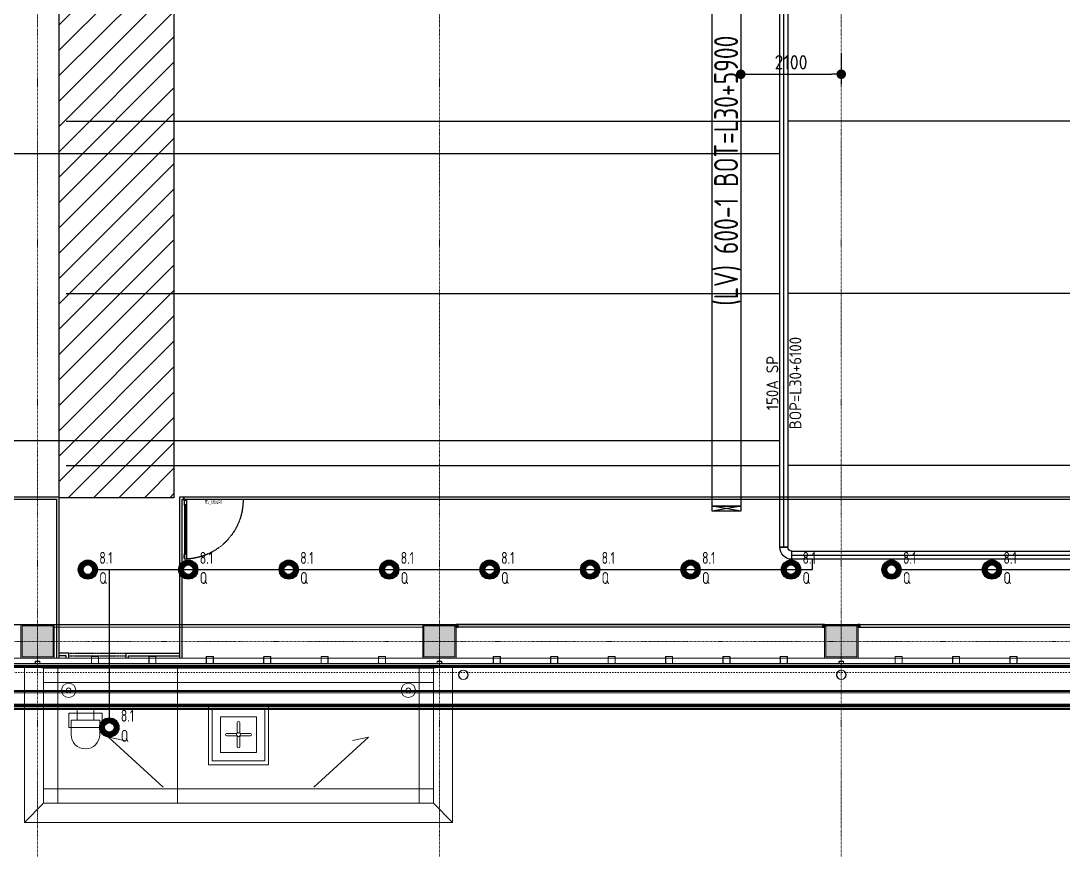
# Model space of a CAD drawing. Extents: x -32000 to 416743, y -254124 to 144214.
# Drawn here: x 176050 to 197838, y -4366 to 12975 of the extents above; entities that cross this region are included whole.
import ezdxf
from ezdxf.enums import TextEntityAlignment as Align

# ---------------------------------------------------------------- set-up
doc = ezdxf.new("R2010")
doc.units = 0
doc.header["$LTSCALE"] = 10
for name, pattern in [('CADRA_SOLID', [0]), ('H12PL4$0$JJP_三點線', [0.9, 0.3, -0.15, 0, -0.15, 0, -0.15, 0, -0.15]), ('H12PL4$0$JJP_虛線(退縮線、投影線、地下室範圍、非屬本工程、圖面分區)', [0.45, 0.3, -0.15]), ('X-F2-L30-FS-PIPE$0$CENTER2', [1.125, 0.75, -0.125, 0.125, -0.125]), ('XFDP30$0$HIDDEN', [0.3, 0.2, -0.1]), ('XFDP30$0$HIDDEN2', [0.1875, 0.125, -0.0625]), ('XFM7P40ICA$0$H12PL4$0$DOTK1', [0.01, 0.005, -0.005]), ('XFM7P40ICA$0$H12PL4$0$JJP_三點線', [0.9, 0.3, -0.15, 0, -0.15, 0, -0.15, 0, -0.15]), ('XFM7P40ICA$0$H12PL4$0$JJP_虛線(退縮線、投影線、地下室範圍、非屬本工程、圖面分區)', [0.45, 0.3, -0.15]), ('XFM7P40ICA$0$H12PL4$0$TAI_虛線', [5.644, 2.822, -2.822])]:
    doc.linetypes.add(name, pattern=pattern)
for name, color, linetype in [('02_Solid', 1, 'Continuous'), ('1', 1, 'CADRA_SOLID'), ('H12PL4$0$A-OBJE-MEP', 252, 'Continuous'), ('H12PL4$0$A-WALL-EX', 252, 'Continuous'), ('H12PL4$0$S-COL', 252, 'Continuous'), ('H12PL4$0$S-GRID', 252, 'Continuous'), ('X-F2-L30-E-CT-LV-50K$0$E-CBL-DIM', 250, 'Continuous'), ('X-F2-L30-E-CT-LV-50K$0$E-CBL-EQPM', 230, 'Continuous'), ('X-F2-L30-E-CT-LV-50K$0$E-CBL-TXT', 250, 'Continuous'), ('X-F2-L30-FS-PIPE$0$F-SK-CEN', 1, 'X-F2-L30-FS-PIPE$0$CENTER2'), ('X-F2-L30-FS-PIPE$0$F-SK-LINE3', 100, 'Continuous'), ('X-F2-L30-FS-PIPE$0$F-SK-LINE4', 140, 'Continuous'), ('X-F2-L30-FS-PIPE$0$F-SK-TXT', 250, 'Continuous'), ('X-F2-L30-FS-PIPE$0$F-SK-UP-QR-T68-K8.1', 40, 'Continuous'), ('XFDP30$0$A-Door (50K)', 2, 'Continuous'), ('XFDP30$0$A-Partition-Col (50K)', 1, 'Continuous'), ('XFDP30$0$A-W-P1S (50K)', 2, 'Continuous'), ('XFDP30$0$A-W-R1 (Rockwool) (50K)', 2, 'Continuous'), ('XFM7P40ICA$0$H12PL4$0$A-CLNG', 252, 'Continuous'), ('XFM7P40ICA$0$H12PL4$0$A-OBJE-MEP', 252, 'Continuous'), ('XFM7P40ICA$0$H12PL4$0$A-ROOF', 252, 'Continuous'), ('XFM7P40ICA$0$H12PL4$0$A-WALL-EX', 252, 'Continuous'), ('XFM7P40ICA$0$H12PL4$0$Hattch', 252, 'Continuous'), ('XFM7P40ICA$0$H12PL4$0$L40_19_DRAN', 252, 'Continuous'), ('XFM7P40ICA$0$H12PL4$0$L40_19_HYOKI', 252, 'Continuous'), ('XFM7P40ICA$0$H12PL4$0$L40_19_MEJI', 252, 'Continuous'), ('XFM7P40ICA$0$H12PL4$0$L40_19_SIAGE1', 252, 'Continuous'), ('XFM7P40ICA$0$H12PL4$0$L40_19_SIAGE3', 252, 'Continuous'), ('XFM7P40ICA$0$H12PL4$0$L40_19_STEEL2', 252, 'Continuous'), ('XFM7P40ICA$0$H12PL4$0$L40_19_STEEL3', 252, 'Continuous'), ('XFM7P40ICA$0$H12PL4$0$L40_19_SUGATA2', 252, 'Continuous'), ('XFM7P40ICA$0$H12PL4$0$L40_19_SUGATA3', 252, 'Continuous'), ('XFM7P40ICA$0$H12PL4$0$L40_19_SUGATAD', 252, 'Continuous'), ('XFM7P40ICA$0$H12PL4$0$S-COL', 252, 'Continuous'), ('XFM7P40ICA$0$H12PL4$0$S-GRID', 252, 'Continuous')]:
    doc.layers.add(name, color=color, linetype=linetype)
doc.layers.add('XFDP30$0$A-Area (50K)', color=7, linetype='Continuous', plot=False)
doc.styles.add('X-F2-L30-E-CT-LV-50K$0$AA-TXT', font='isocp.shx', dxfattribs={"bigfont": 'chineset.shx'})
doc.styles.add('X-F2-L30-FS-PIPE$0$aa-txt', font='isocp.shx', dxfattribs={"bigfont": 'chineset.shx'})
doc.styles.add('XFDP30$0$AA-TXT', font='isocp.shx', dxfattribs={"width": 0.8, "bigfont": 'china.shx'})
doc.dimstyles.new('X-F2-L30-E-CT-LV-50K$0$2000-dim', dxfattribs={"dimscale": 2000, "dimtxt": 0.15, "dimasz": 0.1, "dimexe": 0.1, "dimexo": 0.1, "dimgap": 0.05, "dimtad": 1, "dimdec": 0, "dimzin": 0, "dimdsep": 46, "dimtxsty": 'X-F2-L30-E-CT-LV-50K$0$AA-TXT', "dimblk": 'X-F2-L30-E-CT-LV-50K$0$_Dot', "dimcen": 2, "dimclrd": 256, "dimclre": 256, "dimclrt": 3, "dimadec": 0, "dimazin": 0, "dimtfac": 1, "dimtdec": 0, "dimtix": 1, "dimtmove": 2, "dimatfit": 3, "dimfxl": 0.1, "dimtvp": 1, "dimtolj": 1, "dimtzin": 0, "dimarcsym": 0})

# ---------------------------------------------------------------- blocks, each defined once
blk = doc.blocks.new('H12PL4')
at = {"layer": 'H12PL4$0$A-OBJE-MEP', "lineweight": 0, "flags": 128}
for points in [[(185395, -700, 1), (185205, -700, 1)], [(193295, -700, 1), (193105, -700, 1)]]:
    blk.add_lwpolyline(points, format="xyb", close=True, dxfattribs=at)
at = {"layer": 'H12PL4$0$A-OBJE-MEP', "lineweight": 0}
for centre in [(185300, -700), (193200, -700)]:
    blk.add_circle(centre, 100, dxfattribs=at)
at = {"layer": 'H12PL4$0$A-WALL-EX', "lineweight": 0}
blk.add_line((243100, -465), (151700, -465), dxfattribs=at)
at = {"layer": 'H12PL4$0$A-WALL-EX', "linetype": 'H12PL4$0$JJP_虛線(退縮線、投影線、地下室範圍、非屬本工程、圖面分區)', "lineweight": 0}
for p, q in [((151700, -550), (243100, -550)), ((151700, -1050), (243100, -1050)), ((151700, -1330), (243100, -1330)), ((151700, -1345), (243100, -1345)), ((151700, -1365), (243100, -1365))]:
    blk.add_line(p, q, dxfattribs=at)
at = {"layer": 'H12PL4$0$A-WALL-EX', "lineweight": 0, "flags": 128}
for points in [[(243100, -350), (151700, -350)], [(151700, -500), (176150, -500)], [(151700, -500), (243100, -500)], [(151700, -500), (243100, -500)], [(185050, -500), (243100, -500)], [(151700, -1400), (243100, -1400)]]:
    blk.add_lwpolyline(points, dxfattribs=at)
at = {"layer": 'H12PL4$0$A-WALL-EX', "linetype": 'H12PL4$0$JJP_虛線(退縮線、投影線、地下室範圍、非屬本工程、圖面分區)', "lineweight": 0, "flags": 128}
for points in [[(243100, -520), (151682.5, -520)], [(243100, -525), (151700, -525)], [(151700, -1075), (243100, -1075)], [(151682.5, -1345), (243100, -1345)], [(243100, -1315), (151700, -1315)], [(243100, -1365), (151700, -1365)], [(151700, -1400), (243100, -1400)], [(151700, -1415), (243100, -1415)]]:
    blk.add_lwpolyline(points, dxfattribs=at)
at = {"layer": 'H12PL4$0$S-COL', "lineweight": 0, "flags": 128}
for points in [[(176750, -350), (176750, 350), (176050, 350), (176050, -350)], [(185150, -350), (185150, 350), (184450, 350), (184450, -350)], [(193550, -350), (193550, 350), (192850, 350), (192850, -350)]]:
    blk.add_lwpolyline(points, dxfattribs=at)
at = {"layer": 'H12PL4$0$S-GRID', "linetype": 'H12PL4$0$JJP_三點線', "lineweight": 0}
for p, q in [((176400, 128250), (176400, -28000)), ((184800, 128250), (184800, -28000)), ((193200, 128250), (193200, -28000)), ((-29000, 0), (289600, 0))]:
    blk.add_line(p, q, dxfattribs=at)
blk = doc.blocks.new('XFDP30$0$TP1-50-Partition_Col-side')
blk.add_lwpolyline([(-2.5, -4), (-2.5, -3.9), (-2.6, -3.9), (-2.5, -3), (-2.5, -0.3), (-2.4, -0.2), (-0.7, -0.2), (-0.5, -0.2), (-0.1, -0.2), (0, -0.2), (0, -0.2), (0.5, -0.2), (0.6, -0.2), (2.4, -0.2), (2.5, -0.3), (2.5, -3), (2.6, -3.9), (2.5, -3.9), (2.5, -4), (2.7, -4), (2.7, 0), (-2.7, 0), (-2.7, -4)], close=True)
for points in [[(-1.6, -2.1), (-2.3, -2.1, 0.414213), (-2.4, -2.2), (-2.4, -3.6), (-2.5, -3.6), (-2.5, -2.2, -0.414213), (-2.3, -2), (-1.6, -2), (-1.6, -2.1)], [(1.6, -2.1), (2.3, -2.1, -0.414213), (2.4, -2.2), (2.4, -3.6), (2.5, -3.6), (2.5, -2.2, 0.414213), (2.3, -2), (1.6, -2), (1.6, -2.1)]]:
    blk.add_lwpolyline(points, format="xyb")
blk.add_lwpolyline([(2.2, -3.6), (-2.2, -3.6, -0.414214), (-2.3, -3.5), (-2.3, -2.6, -0.414214), (-2.2, -2.5), (-1.3, -2.5, 0.414214), (-1.1, -2.3), (-1.1, -2.2, 0.414214), (-1.3, -2.1), (-1.9, -2.1), (-1.9, -2.1), (-1.3, -2.1, -0.414214), (-1.2, -2.2), (-1.2, -2.3, -0.414214), (-1.3, -2.4), (-2.2, -2.4, 0.414214), (-2.4, -2.6), (-2.4, -3.5, 0.414214), (-2.2, -3.6), (2.2, -3.6, 0.414214), (2.4, -3.5), (2.4, -2.6, 0.414214), (2.2, -2.4), (1.3, -2.4, -0.414214), (1.2, -2.3), (1.2, -2.2, -0.414214), (1.3, -2.1), (1.9, -2.1), (1.9, -2.1), (1.3, -2.1, 0.414214), (1.1, -2.2), (1.1, -2.3, 0.414214), (1.3, -2.5), (2.2, -2.5, -0.414214), (2.3, -2.6), (2.3, -3.5, -0.414214)], format="xyb", close=True)
blk = doc.blocks.new('XFDP30$0$GAD2205')
blk.add_lwpolyline([(0, 1), (0, 1), (-18, 1, -0.414214), (-18, 2), (-18, 3, -0.414214), (-18, 3), (-14, 3, 0.414214), (-13, 4), (-13, 4, 0.414214), (-14, 4), (-18, 4, -0.414214), (-18, 5), (-18, 12, -0.414214), (-18, 12), (-18, 12, 0.414214), (-18, 12), (-18, 14, 0.72636), (-19, 14), (-19, 13, 0.158507), (-19, 13), (-19, 0, 0.414214), (-19, 0), (19, 0, 0.414214), (19, 0), (19, 13, 0.158507), (19, 13), (19, 14, 0.72636), (18, 14), (18, 12, 0.414214), (18, 12, -0.414214), (18, 12), (18, 5, -0.414214), (18, 4), (14, 4, 0.414214), (13, 4), (13, 4, 0.414214), (14, 3), (18, 3, -0.414214), (18, 3), (18, 2, -0.414214), (18, 1), (0, 1)], format="xyb", close=True)
blk = doc.blocks.new('XFDP30$0$Door-S130a')
for p, q in [((8.8, 120.4), (8.8, 125.3)), ((8.8, 125.3), (9.6, 125.3)), ((9.6, 120.4), (8.8, 120.4)), ((9.6, 125.3), (9.6, 120.4))]:
    blk.add_line(p, q)
blk.add_lwpolyline([(4.8, 120.4), (4.8, 125.3), (4, 125.3), (4, 120.4)], close=True)
at = {"ltscale": 5}
for points in [[(8.8, 117.8), (8.8, 127.9), (4.8, 127.9), (4.8, 117.8)], [(5, 117.5), (5, 14.8), (5, 14.8), (5, 117.5)], [(8.6, 14.8), (8.5, 14.8), (8.5, 117.5), (8.6, 117.5)], [(8.8, 4.3), (8.8, 14.4), (4.8, 14.4), (4.8, 4.3)]]:
    blk.add_lwpolyline(points, close=True, dxfattribs=at)
blk.add_lwpolyline([(4.8, 117.9), (4.8, 116.7, 0.158507), (4.9, 116.7), (4.9, 116.5, 0.72636), (5, 116.6), (5, 116.7, 0.414214), (5, 116.7, -0.414214), (4.9, 116.8), (4.9, 117.5, -0.414214), (5, 117.5), (5.4, 117.5, 0.414214), (5.4, 117.5), (5.4, 117.6, 0.414214), (5.4, 117.6), (5, 117.6, -0.414214), (4.9, 117.6), (4.9, 117.8, -0.414214), (5, 117.8), (6.8, 117.8), (6.8, 117.8), (6.8, 117.8), (8.6, 117.8, -0.414214), (8.6, 117.8), (8.6, 117.6, -0.414214), (8.6, 117.6), (8.2, 117.6, 0.414214), (8.1, 117.6), (8.1, 117.5, 0.414214), (8.2, 117.5), (8.6, 117.5, -0.414214), (8.6, 117.5), (8.6, 116.8, -0.414214), (8.6, 116.7), (8.6, 116.7, 0.414214), (8.6, 116.7), (8.6, 116.6, 0.72636), (8.6, 116.5), (8.7, 116.7, 0.158507), (8.7, 116.7), (8.7, 117.9, 0.414214), (8.7, 117.9), (4.9, 117.9, 0.414214)], format="xyb", close=True, dxfattribs=at)
at = {"ltscale": 500}
for points in [[(3.2, -0.6), (3.2, 3.9), (3, 3.9), (3, -0.6)], [(8.5, 4.8), (4, 4.8), (4, 4.6), (8.5, 4.6)]]:
    blk.add_lwpolyline(points, close=True, dxfattribs=at)
at = {"linetype": 'XFDP30$0$HIDDEN', "ltscale": 0.1}
blk.add_arc((3.4, 4.4), 123.6, 0, 86.7594, dxfattribs=at)
at = {"ltscale": 500, "extrusion": (0, 0, -1)}
blk.add_ellipse((3.4, 4.4), major_axis=(-0.495, 0.495), ratio=1, start_param=5.497787, end_param=11.780972, dxfattribs=at)
at = {"ltscale": 5, "xscale": 0.1000000000058208, "yscale": 0.1000000000058208, "zscale": 0.1000000000058208}
blk.add_blockref('XFDP30$0$GAD2205', (6.8, 14.3), dxfattribs=at)
at = {"color": 9, "style": 'XFDP30$0$AA-TXT', "width": 0.45}
blk.add_attdef('130X240', text='', height=10, dxfattribs=at).set_placement((65, 10), align=Align.MIDDLE_CENTER)
blk = doc.blocks.new('XFDP30')
at = {"layer": 'XFDP30$0$A-Area (50K)'}
blk.add_lwpolyline([(175950, 89650), (174600, 89650), (174600, 350), (243151, 350), (243151, 37225), (239940, 37225), (239940, 44550), (235500, 44550), (235500, 50025), (243150, 50025), (243151, 89650), (185250, 89650), (185250, 86290), (175950, 86290)], close=True, dxfattribs=at)
at = {"layer": 'XFDP30$0$A-W-P1S (50K)'}
for p, q in [((174575, 3025, 0), (176850, 3025, 0)), ((174625, 2975, 0), (176800, 2975, 0)), ((176800, -350), (176800, 2975, 0)), ((176850, -350), (176850, 3025, 0)), ((179375, -350, 0), (179375, 3025, 0)), ((179375, 3025, 0), (216600, 3025, 0)), ((179425, -350, 0), (179425, 2975, 0)), ((179425, 2975, 0), (216600, 2975, 0)), ((177050, -250), (176850, -250)), ((177000, -300), (176850, -300)), ((177000, -350), (177000, -300)), ((177050, -350), (177050, -250)), ((178250, -350), (178250, -250)), ((178250, -250), (179375, -250)), ((178300, -350), (178300, -300)), ((178300, -300), (179375, -300))]:
    blk.add_line(p, q, dxfattribs=at)
at = {"layer": 'XFDP30$0$A-W-P1S (50K)', "linetype": 'XFDP30$0$HIDDEN2'}
for p, q in [((177050, -250), (178250, -250)), ((177050, -300), (178250, -300))]:
    blk.add_line(p, q, dxfattribs=at)
at = {"layer": 'XFDP30$0$A-W-R1 (Rockwool) (50K)'}
for p, q in [((192850, 350, 0), (185150, 350)), ((192850, 300), (185150, 300, 0)), ((193550, 350, 0), (201250, 350)), ((193550, 300), (201250, 300, 0))]:
    blk.add_line(p, q, dxfattribs=at)
at = {"layer": 'XFDP30$0$A-Door (50K)'}
ref = blk.add_blockref('XFDP30$0$Door-S130a', (179425, 3000, 0), dxfattribs=dict(at, xscale=-10, yscale=10, zscale=10, rotation=180))
ref.add_attrib('130X240', 'MS_130x240', dxfattribs={"layer": '0', "color": 9, "height": 100, "style": 'XFDP30$0$AA-TXT', "width": 0.45}).set_placement((180075, 2925, 0), align=Align.MIDDLE_CENTER)
at = {"layer": 'XFDP30$0$A-Partition-Col (50K)', "yscale": 10, "zscale": 10}
for p, xscale, rotation in [((185150, 325, 0), -10, 90), ((192850, 325, 0), 10, 270), ((193550, 325, 0), -10, 90)]:
    blk.add_blockref('XFDP30$0$TP1-50-Partition_Col-side', p, dxfattribs=dict(at, xscale=xscale, rotation=rotation))
blk = doc.blocks.new('X-F2-L30-E-CT-LV-50K$0$_Dot')
at = {"color": 0, "linetype": 'ByBlock', "lineweight": -2}
blk.add_line((-0.5, 0), (-1, 0), dxfattribs=at)
at = {"color": 0, "linetype": 'ByBlock', "const_width": 0.5}
blk.add_lwpolyline([(-0.25, 0, 1), (0.25, 0, 1)], format="xyb", close=True, dxfattribs=at)
blk = doc.blocks.new('*D1074')
at = {"layer": 'DEFPOINTS', "color": 0, "transparency": 16777216}
for p in [(191100, 12542), (193200, 12489, 0), (193200, 11858)]:
    blk.add_point(p, dxfattribs=at)
at = {"layer": 'X-F2-L30-E-CT-LV-50K$0$E-CBL-DIM', "lineweight": -2, "transparency": 16777216}
for p, q in [((191100, 12342), (191100, 11658)), ((193200, 12289), (193200, 11658)), ((191300, 11858), (193000, 11858))]:
    blk.add_line(p, q, dxfattribs=at)
at = {"layer": 'X-F2-L30-E-CT-LV-50K$0$E-CBL-DIM', "lineweight": -2, "transparency": 16777216, "xscale": 200, "yscale": 200, "zscale": 200, "rotation": 180}
blk.add_blockref('X-F2-L30-E-CT-LV-50K$0$_Dot', (191100, 11858), dxfattribs=at)
at = {"layer": 'X-F2-L30-E-CT-LV-50K$0$E-CBL-DIM', "lineweight": -2, "transparency": 16777216, "xscale": 200, "yscale": 200, "zscale": 200}
blk.add_blockref('X-F2-L30-E-CT-LV-50K$0$_Dot', (193200, 11858), dxfattribs=at)
at = {"layer": 'X-F2-L30-E-CT-LV-50K$0$E-CBL-DIM', "transparency": 16777216, "insert": (192150, 12108), "char_height": 300, "attachment_point": 5, "style": 'X-F2-L30-E-CT-LV-50K$0$AA-TXT'}
blk.add_mtext('\\A1;2100', dxfattribs=at)
blk = doc.blocks.new('XFM7P40ICA$0$H12PL4')
at = {"layer": 'XFM7P40ICA$0$H12PL4$0$Hattch', "linetype": 'Continuous', "lineweight": 0}
for points in [[(176050, -350), (176750, -350), (176750, 350), (176050, 350)], [(184450, -350), (185150, -350), (185150, 350), (184450, 350)], [(192850, -350), (193550, -350), (193550, 350), (192850, 350)]]:
    blk.add_hatch(color=256, dxfattribs=at).paths.add_polyline_path(points)
at = {"layer": 'XFM7P40ICA$0$H12PL4$0$A-CLNG', "lineweight": 0, "flags": 128}
for points in [[(176125, -3785), (176125, -500)], [(176125, -500), (185075, -500)], [(185075, -500), (185075, -3785)], [(185075, -3785), (176125, -3785)]]:
    blk.add_lwpolyline(points, dxfattribs=at)
at = {"layer": 'XFM7P40ICA$0$H12PL4$0$A-OBJE-MEP', "lineweight": 0, "flags": 128}
for points in [[(185395, -700, 1), (185205, -700, 1)], [(193295, -700, 1), (193105, -700, 1)]]:
    blk.add_lwpolyline(points, format="xyb", close=True, dxfattribs=at)
at = {"layer": 'XFM7P40ICA$0$H12PL4$0$A-OBJE-MEP', "lineweight": 0}
for centre in [(185300, -700), (193200, -700)]:
    blk.add_circle(centre, 100, dxfattribs=at)
at = {"layer": 'XFM7P40ICA$0$H12PL4$0$A-ROOF', "linetype": 'XFM7P40ICA$0$H12PL4$0$TAI_虛線', "lineweight": 0, "flags": 128}
blk.add_lwpolyline([(243635, -650), (151609, -650)], dxfattribs=at)
at = {"layer": 'XFM7P40ICA$0$H12PL4$0$A-WALL-EX', "linetype": 'XFM7P40ICA$0$H12PL4$0$JJP_虛線(退縮線、投影線、地下室範圍、非屬本工程、圖面分區)', "lineweight": 0}
for p, q in [((151700, -550), (243100, -550)), ((151700, -1050), (243100, -1050)), ((151700, -1330), (243100, -1330)), ((151700, -1345), (243100, -1345)), ((151700, -1365), (243100, -1365))]:
    blk.add_line(p, q, dxfattribs=at)
at = {"layer": 'XFM7P40ICA$0$H12PL4$0$A-WALL-EX', "lineweight": 0, "flags": 128}
for points in [[(243100, -465), (151700, -465)], [(151700, -500), (243100, -500)]]:
    blk.add_lwpolyline(points, dxfattribs=at)
at = {"layer": 'XFM7P40ICA$0$H12PL4$0$A-WALL-EX', "linetype": 'XFM7P40ICA$0$H12PL4$0$JJP_虛線(退縮線、投影線、地下室範圍、非屬本工程、圖面分區)', "lineweight": 0, "flags": 128}
for points in [[(243100, -520), (151700, -520)], [(243100, -525), (151700, -525)], [(243100, -1025), (151700, -1025)], [(151700, -1075), (243100, -1075)], [(243100, -1315), (151700, -1315)], [(151700, -1345), (243100, -1345)], [(243100, -1365), (151700, -1365)], [(151700, -1400), (243100, -1400)], [(151700, -1415), (243100, -1415)], [(151700, -1425), (243100, -1425)]]:
    blk.add_lwpolyline(points, dxfattribs=at)
at = {"layer": 'XFM7P40ICA$0$H12PL4$0$L40_19_DRAN', "lineweight": 0}
for centre, radius in [((185300, -700), 100), ((193200, -700), 100), ((177050, -1025), 150), ((177050, -1025), 50), ((184150, -1025), 150), ((184150, -1025), 50)]:
    blk.add_circle(centre, radius, dxfattribs=at)
at = {"layer": 'XFM7P40ICA$0$H12PL4$0$L40_19_HYOKI', "lineweight": 0, "flags": 128}
for points in [[(178219.9, -2074.6), (177881.1, -2000.3), (179022.9, -3052.6)], [(182980.1, -2074.6), (183318.9, -2000.3), (182177.1, -3052.6)]]:
    blk.add_lwpolyline(points, dxfattribs=at)
at = {"layer": 'XFM7P40ICA$0$H12PL4$0$L40_19_MEJI', "lineweight": 0}
for p, q in [((176825, -560), (176825, -3385)), ((179325, -560), (179325, -3385)), ((184375, -560), (184375, -3385)), ((184675, -860), (176525, -860)), ((176525, -3085), (184675, -3085))]:
    blk.add_line(p, q, dxfattribs=at)
at = {"layer": 'XFM7P40ICA$0$H12PL4$0$L40_19_SIAGE1', "lineweight": 0}
for p, q in [((176750, 350), (184450, 350)), ((185150, 350), (192850, 350)), ((193550, 350), (201900, 350)), ((151700, -500), (243075, -500))]:
    blk.add_line(p, q, dxfattribs=at)
at = {"layer": 'XFM7P40ICA$0$H12PL4$0$L40_19_SIAGE3', "lineweight": 0}
for p, q in [((176750, 300), (184450, 300)), ((185150, 300), (192850, 300)), ((193550, 300), (201900, 300)), ((243225, -465), (151665, -465))]:
    blk.add_line(p, q, dxfattribs=at)
at = {"layer": 'XFM7P40ICA$0$H12PL4$0$L40_19_STEEL2', "lineweight": 0, "flags": 128}
for points in [[(176050, -350), (176050, 350), (176750, 350), (176750, -350)], [(176075, -325), (176075, 325), (176725, 325), (176725, -325)], [(184450, -350), (184450, 350), (185150, 350), (185150, -350)], [(184475, -325), (184475, 325), (185125, 325), (185125, -325)], [(192850, -350), (192850, 350), (193550, 350), (193550, -350)], [(192875, -325), (192875, 325), (193525, 325), (193525, -325)]]:
    blk.add_lwpolyline(points, close=True, dxfattribs=at)
at = {"layer": 'XFM7P40ICA$0$H12PL4$0$L40_19_STEEL3', "lineweight": 0, "flags": 128}
for points in [[(176436.5, -415), (176363.5, -415, 0.4142136), (176350, -428.5), (176350, -451.5, 0.4142136), (176363.5, -465), (176436.5, -465, 0.4142136), (176450, -451.5), (176450, -428.5, 0.4142136)], [(176436.5, -419.5), (176363.5, -419.5, 0.4142136), (176354.5, -428.5), (176354.5, -451.5, 0.4142136), (176363.5, -460.5), (176436.5, -460.5, 0.4142136), (176445.5, -451.5), (176445.5, -428.5, 0.4142136)], [(177661.5, -315), (177538.5, -315, 0.4142136), (177525, -328.5), (177525, -451.5, 0.4142136), (177538.5, -465), (177661.5, -465, 0.4142136), (177675, -451.5), (177675, -328.5, 0.4142136)], [(177661.5, -319.5), (177538.5, -319.5, 0.4142136), (177529.5, -328.5), (177529.5, -451.5, 0.4142136), (177538.5, -460.5), (177661.5, -460.5, 0.4142136), (177670.5, -451.5), (177670.5, -328.5, 0.4142136)], [(178861.5, -315), (178738.5, -315, 0.4142136), (178725, -328.5), (178725, -451.5, 0.4142136), (178738.5, -465), (178861.5, -465, 0.4142136), (178875, -451.5), (178875, -328.5, 0.4142136)], [(178861.5, -319.5), (178738.5, -319.5, 0.4142136), (178729.5, -328.5), (178729.5, -451.5, 0.4142136), (178738.5, -460.5), (178861.5, -460.5, 0.4142136), (178870.5, -451.5), (178870.5, -328.5, 0.4142136)], [(180061.5, -315), (179938.5, -315, 0.4142136), (179925, -328.5), (179925, -451.5, 0.4142136), (179938.5, -465), (180061.5, -465, 0.4142136), (180075, -451.5), (180075, -328.5, 0.4142136)], [(180061.5, -319.5), (179938.5, -319.5, 0.4142136), (179929.5, -328.5), (179929.5, -451.5, 0.4142136), (179938.5, -460.5), (180061.5, -460.5, 0.4142136), (180070.5, -451.5), (180070.5, -328.5, 0.4142136)], [(181261.5, -315), (181138.5, -315, 0.4142136), (181125, -328.5), (181125, -451.5, 0.4142136), (181138.5, -465), (181261.5, -465, 0.4142136), (181275, -451.5), (181275, -328.5, 0.4142136)], [(181261.5, -319.5), (181138.5, -319.5, 0.4142136), (181129.5, -328.5), (181129.5, -451.5, 0.4142136), (181138.5, -460.5), (181261.5, -460.5, 0.4142136), (181270.5, -451.5), (181270.5, -328.5, 0.4142136)], [(182461.5, -315), (182338.5, -315, 0.4142136), (182325, -328.5), (182325, -451.5, 0.4142136), (182338.5, -465), (182461.5, -465, 0.4142136), (182475, -451.5), (182475, -328.5, 0.4142136)], [(182461.5, -319.5), (182338.5, -319.5, 0.4142136), (182329.5, -328.5), (182329.5, -451.5, 0.4142136), (182338.5, -460.5), (182461.5, -460.5, 0.4142136), (182470.5, -451.5), (182470.5, -328.5, 0.4142136)], [(183661.5, -315), (183538.5, -315, 0.4142136), (183525, -328.5), (183525, -451.5, 0.4142136), (183538.5, -465), (183661.5, -465, 0.4142136), (183675, -451.5), (183675, -328.5, 0.4142136)], [(183661.5, -319.5), (183538.5, -319.5, 0.4142136), (183529.5, -328.5), (183529.5, -451.5, 0.4142136), (183538.5, -460.5), (183661.5, -460.5, 0.4142136), (183670.5, -451.5), (183670.5, -328.5, 0.4142136)], [(184836.5, -415), (184763.5, -415, 0.4142136), (184750, -428.5), (184750, -451.5, 0.4142136), (184763.5, -465), (184836.5, -465, 0.4142136), (184850, -451.5), (184850, -428.5, 0.4142136)], [(184836.5, -419.5), (184763.5, -419.5, 0.4142136), (184754.5, -428.5), (184754.5, -451.5, 0.4142136), (184763.5, -460.5), (184836.5, -460.5, 0.4142136), (184845.5, -451.5), (184845.5, -428.5, 0.4142136)], [(186061.5, -315), (185938.5, -315, 0.4142136), (185925, -328.5), (185925, -451.5, 0.4142136), (185938.5, -465), (186061.5, -465, 0.4142136), (186075, -451.5), (186075, -328.5, 0.4142136)], [(186061.5, -319.5), (185938.5, -319.5, 0.4142136), (185929.5, -328.5), (185929.5, -451.5, 0.4142136), (185938.5, -460.5), (186061.5, -460.5, 0.4142136), (186070.5, -451.5), (186070.5, -328.5, 0.4142136)], [(187261.5, -315), (187138.5, -315, 0.4142136), (187125, -328.5), (187125, -451.5, 0.4142136), (187138.5, -465), (187261.5, -465, 0.4142136), (187275, -451.5), (187275, -328.5, 0.4142136)], [(187261.5, -319.5), (187138.5, -319.5, 0.4142136), (187129.5, -328.5), (187129.5, -451.5, 0.4142136), (187138.5, -460.5), (187261.5, -460.5, 0.4142136), (187270.5, -451.5), (187270.5, -328.5, 0.4142136)], [(188461.5, -315), (188338.5, -315, 0.4142136), (188325, -328.5), (188325, -451.5, 0.4142136), (188338.5, -465), (188461.5, -465, 0.4142136), (188475, -451.5), (188475, -328.5, 0.4142136)], [(188461.5, -319.5), (188338.5, -319.5, 0.4142136), (188329.5, -328.5), (188329.5, -451.5, 0.4142136), (188338.5, -460.5), (188461.5, -460.5, 0.4142136), (188470.5, -451.5), (188470.5, -328.5, 0.4142136)], [(189661.5, -315), (189538.5, -315, 0.4142136), (189525, -328.5), (189525, -451.5, 0.4142136), (189538.5, -465), (189661.5, -465, 0.4142136), (189675, -451.5), (189675, -328.5, 0.4142136)], [(189661.5, -319.5), (189538.5, -319.5, 0.4142136), (189529.5, -328.5), (189529.5, -451.5, 0.4142136), (189538.5, -460.5), (189661.5, -460.5, 0.4142136), (189670.5, -451.5), (189670.5, -328.5, 0.4142136)], [(190861.5, -315), (190738.5, -315, 0.4142136), (190725, -328.5), (190725, -451.5, 0.4142136), (190738.5, -465), (190861.5, -465, 0.4142136), (190875, -451.5), (190875, -328.5, 0.4142136)], [(190861.5, -319.5), (190738.5, -319.5, 0.4142136), (190729.5, -328.5), (190729.5, -451.5, 0.4142136), (190738.5, -460.5), (190861.5, -460.5, 0.4142136), (190870.5, -451.5), (190870.5, -328.5, 0.4142136)], [(192061.5, -315), (191938.5, -315, 0.4142136), (191925, -328.5), (191925, -451.5, 0.4142136), (191938.5, -465), (192061.5, -465, 0.4142136), (192075, -451.5), (192075, -328.5, 0.4142136)], [(192061.5, -319.5), (191938.5, -319.5, 0.4142136), (191929.5, -328.5), (191929.5, -451.5, 0.4142136), (191938.5, -460.5), (192061.5, -460.5, 0.4142136), (192070.5, -451.5), (192070.5, -328.5, 0.4142136)], [(193236.5, -415), (193163.5, -415, 0.4142136), (193150, -428.5), (193150, -451.5, 0.4142136), (193163.5, -465), (193236.5, -465, 0.4142136), (193250, -451.5), (193250, -428.5, 0.4142136)], [(193236.5, -419.5), (193163.5, -419.5, 0.4142136), (193154.5, -428.5), (193154.5, -451.5, 0.4142136), (193163.5, -460.5), (193236.5, -460.5, 0.4142136), (193245.5, -451.5), (193245.5, -428.5, 0.4142136)], [(194461.5, -315), (194338.5, -315, 0.4142136), (194325, -328.5), (194325, -451.5, 0.4142136), (194338.5, -465), (194461.5, -465, 0.4142136), (194475, -451.5), (194475, -328.5, 0.4142136)], [(194461.5, -319.5), (194338.5, -319.5, 0.4142136), (194329.5, -328.5), (194329.5, -451.5, 0.4142136), (194338.5, -460.5), (194461.5, -460.5, 0.4142136), (194470.5, -451.5), (194470.5, -328.5, 0.4142136)], [(195661.5, -315), (195538.5, -315, 0.4142136), (195525, -328.5), (195525, -451.5, 0.4142136), (195538.5, -465), (195661.5, -465, 0.4142136), (195675, -451.5), (195675, -328.5, 0.4142136)], [(195661.5, -319.5), (195538.5, -319.5, 0.4142136), (195529.5, -328.5), (195529.5, -451.5, 0.4142136), (195538.5, -460.5), (195661.5, -460.5, 0.4142136), (195670.5, -451.5), (195670.5, -328.5, 0.4142136)], [(196861.5, -315), (196738.5, -315, 0.4142136), (196725, -328.5), (196725, -451.5, 0.4142136), (196738.5, -465), (196861.5, -465, 0.4142136), (196875, -451.5), (196875, -328.5, 0.4142136)], [(196861.5, -319.5), (196738.5, -319.5, 0.4142136), (196729.5, -328.5), (196729.5, -451.5, 0.4142136), (196738.5, -460.5), (196861.5, -460.5, 0.4142136), (196870.5, -451.5), (196870.5, -328.5, 0.4142136)]]:
    blk.add_lwpolyline(points, format="xyb", close=True, dxfattribs=at)
at = {"layer": 'XFM7P40ICA$0$H12PL4$0$L40_19_SUGATA2', "lineweight": 0}
for p, q in [((176125, -500), (176125, -3785)), ((185075, -500), (185075, -3785)), ((176125, -3785), (185075, -3785))]:
    blk.add_line(p, q, dxfattribs=at)
at = {"layer": 'XFM7P40ICA$0$H12PL4$0$L40_19_SUGATA3', "lineweight": 0}
for p, q in [((176525, -560), (176125, -500)), ((176525, -560), (176525, -3385)), ((184675, -560), (176525, -560)), ((184675, -560), (185075, -500)), ((184675, -560), (184675, -3385)), ((176525, -3385), (176125, -3785)), ((176525, -3385), (184675, -3385)), ((185075, -3785), (184675, -3385))]:
    blk.add_line(p, q, dxfattribs=at)
at = {"layer": 'XFM7P40ICA$0$H12PL4$0$L40_19_SUGATA3', "lineweight": 0, "flags": 128}
for points in [[(177050, -1800), (177750, -1800), (177750, -1500), (177050, -1500)], [(179970, -2580), (181230, -2580), (181230, -1320), (179970, -1320)], [(180050, -2500), (181150, -2500), (181150, -1400), (180050, -1400)], [(180225, -2325), (180975, -2325), (180975, -1575), (180225, -1575)]]:
    blk.add_lwpolyline(points, close=True, dxfattribs=at)
blk.add_lwpolyline([(177575, -1425), (177575, -1650), (177225, -1650), (177225, -1425)], dxfattribs=at)
for points in [[(177225, -1650), (177100, -1650), (177100, -1950, 1), (177700, -1950), (177700, -1650), (177575, -1650)], [(180625, -1918.8), (180625, -1700, 1), (180575, -1700), (180575, -1918.8)], [(180568.8, -1925), (180350, -1925, 1), (180350, -1975), (180568.8, -1975)], [(180631.2, -1925), (180850, -1925, -1), (180850, -1975), (180631.2, -1975)], [(180625, -1981.2), (180625, -2200, -1), (180575, -2200), (180575, -1981.2)]]:
    blk.add_lwpolyline(points, format="xyb", dxfattribs=at)
at = {"layer": 'XFM7P40ICA$0$H12PL4$0$L40_19_SUGATA3', "lineweight": 0}
blk.add_circle((180600, -1950), 40, dxfattribs=at)
at = {"layer": 'XFM7P40ICA$0$H12PL4$0$L40_19_SUGATAD', "linetype": 'XFM7P40ICA$0$H12PL4$0$DOTK1', "lineweight": 0}
blk.add_line((151700, -1425), (243100, -1425), dxfattribs=at)
at = {"layer": 'XFM7P40ICA$0$H12PL4$0$S-COL', "lineweight": 0, "flags": 128}
for points in [[(176050, -350), (176750, -350), (176750, 350), (176050, 350)], [(184450, -350), (185150, -350), (185150, 350), (184450, 350)], [(192850, -350), (193550, -350), (193550, 350), (192850, 350)]]:
    blk.add_lwpolyline(points, close=True, dxfattribs=at)
at = {"layer": 'XFM7P40ICA$0$H12PL4$0$S-GRID', "linetype": 'XFM7P40ICA$0$H12PL4$0$JJP_三點線', "lineweight": 0}
for p, q in [((176400, 128250), (176400, -28000)), ((184800, 128250), (184800, -28000)), ((193200, 128250), (193200, -28000)), ((-29000, 0), (289600, 0))]:
    blk.add_line(p, q, dxfattribs=at)
blk = doc.blocks.new('XFM7P40ICA')
blk.add_blockref('XFM7P40ICA$0$H12PL4', (0, 0))
blk = doc.blocks.new('X-F2-L30-FS-PIPE$0$901-6')
for p, q in [((16.8, 25.2), (16.8, 8.4)), ((-8.4, 0), (8.4, 0))]:
    blk.add_line(p, q)
for radius in [25.2, 8.41]:
    blk.add_arc((16.8, 0), radius, 90, 180)
blk = doc.blocks.new('X-F2-L30-FS-PIPE$0$FS02-Q-81')
at = {"const_width": 0.5}
blk.add_lwpolyline([(-0.75, 0, 1), (0.75, 0, 1)], format="xyb", close=True, dxfattribs=at)
for radius in [1, 0.5]:
    blk.add_circle((0, 0), radius)
at = {"style": 'X-F2-L30-FS-PIPE$0$aa-txt', "width": 0.8}
for s, p in [('8.1', (1.2, 0.6)), ('Q', (1.2, -1.5))]:
    blk.add_text(s, height=1.25, dxfattribs=at).set_placement(p)
blk = doc.blocks.new('X-F2-L30-FS-PIPE')
at = {"layer": 'X-F2-L30-FS-PIPE$0$F-SK-CEN'}
for p, q in [((192000, 1968), (192000, 30282)), ((192168, 1800), (236832, 1800, 0))]:
    blk.add_line(p, q, dxfattribs=at)
at = {"layer": 'X-F2-L30-FS-PIPE$0$F-SK-LINE3'}
for p, q in [((177000, 10875), (191916, 10875)), ((208200, 10875), (192084, 10875)), ((175200, 10200), (191916, 10200)), ((177000, 7275), (191916, 7275)), ((208200, 7275), (192084, 7275)), ((175200, 4200), (191916, 4200)), ((177000, 3675), (191916, 3675)), ((208200, 3675), (192084, 3675)), ((192600, 1500), (192600, 1716, 0)), ((177650, 1500), (192600, 1500)), ((177900, -1600), (177900, 1500)), ((194450, 1500), (209400, 1500))]:
    blk.add_line(p, q, dxfattribs=at)
at = {"layer": 'X-F2-L30-FS-PIPE$0$F-SK-LINE4'}
blk.add_lwpolyline([(192084, 1968), (191916, 1968), (191916, 30282), (192084, 30282)], close=True, dxfattribs=at)
at = {"layer": 'X-F2-L30-FS-PIPE$0$F-SK-LINE4', "elevation": 0}
blk.add_lwpolyline([(192168, 1716), (192168, 1884), (236832, 1884), (236832, 1716)], close=True, dxfattribs=at)
at = {"layer": 'X-F2-L30-FS-PIPE$0$F-SK-LINE4', "xscale": -10, "yscale": 10, "zscale": 10, "rotation": 180}
blk.add_blockref('X-F2-L30-FS-PIPE$0$901-6', (192000, 1968), dxfattribs=at)
at = {"layer": 'X-F2-L30-FS-PIPE$0$F-SK-UP-QR-T68-K8.1', "xscale": 200, "yscale": 200, "zscale": 200}
for p in [(177450, 1500), (179550, 1500), (181650, 1500), (183750, 1500), (185850, 1500), (187950, 1500), (190050, 1500), (192150, 1500), (194250, 1500), (196350, 1500), (177900, -1800)]:
    blk.add_blockref('X-F2-L30-FS-PIPE$0$FS02-Q-81', p, dxfattribs=at)
at = {"layer": 'X-F2-L30-FS-PIPE$0$F-SK-TXT', "style": 'X-F2-L30-FS-PIPE$0$aa-txt'}
for s, p in [('BOP=L30+6100', (192240, 5400)), ('150A SP', (191760, 5400))]:
    blk.add_text(s, height=250, rotation=90, dxfattribs=at).set_placement(p, align=Align.MIDDLE)
blk = doc.blocks.new('X-F2-L30-E-CT-LV-50K')
at = {"layer": 'X-F2-L30-E-CT-LV-50K$0$E-CBL-EQPM'}
for p, q in [((191100, 2825, 0), (190500, 2725, 0)), ((191100, 2725, 0), (190500, 2825, 0))]:
    blk.add_line(p, q, dxfattribs=at)
at = {"layer": 'X-F2-L30-E-CT-LV-50K$0$E-CBL-EQPM', "elevation": 0}
for points in [[(190500, 2825), (190500, 16675), (191100, 16675), (191100, 2825)], [(191100, 2725), (190500, 2725), (190500, 2825), (191100, 2825)]]:
    blk.add_lwpolyline(points, close=True, dxfattribs=at)
at = {"layer": 'X-F2-L30-E-CT-LV-50K$0$E-CBL-TXT', "style": 'X-F2-L30-E-CT-LV-50K$0$AA-TXT', "width": 0.8}
blk.add_text('(LV) 600-1 BOT=L30+5900', height=500, rotation=90, dxfattribs=at).set_placement((190792.7, 7017.4, 0), align=Align.MIDDLE_LEFT)
at = {"layer": 'X-F2-L30-E-CT-LV-50K$0$E-CBL-DIM'}
dim = blk.add_linear_dim(base=(193200, 11858.4, 0), p1=(191100, 12542.2, 0), p2=(193200, 12488.8), dimstyle='X-F2-L30-E-CT-LV-50K$0$2000-dim', override={"dimclrt": 256}, dxfattribs=at)
dim.commit()
dim.dimension.update_dxf_attribs({"geometry": '*D1074', "text_midpoint": (192150, 12108.4, 0)})

msp = doc.modelspace()

# ---------------------------------------------------------------- hatches: boundary and pattern name
at = {"layer": '02_Solid', "transparency": 33554687}
h = msp.add_hatch(dxfattribs=at)
h.set_pattern_fill('ANSI31', color=252, scale=3000)
h.set_pattern_definition([(45, (-749003.17, -305205.26), (-265.16504, 265.16504), [])])
h.paths.add_polyline_path([(179250, 3004), (176850, 3004), (176850, 86640), (179250, 86640)])

# ---------------------------------------------------------------- linework, layer by layer
at = {"layer": '1', "color": 252, "lineweight": 30}
msp.add_lwpolyline([(179250, 3004), (176850, 3004), (176850, 86640), (179250, 86640)], close=True, dxfattribs=at)

# ---------------------------------------------------------------- block references
for name in ['H12PL4', 'XFM7P40ICA', 'XFDP30', 'X-F2-L30-E-CT-LV-50K', 'X-F2-L30-FS-PIPE']:
    msp.add_blockref(name, (0, 0))

doc.saveas('drawing.dxf')
